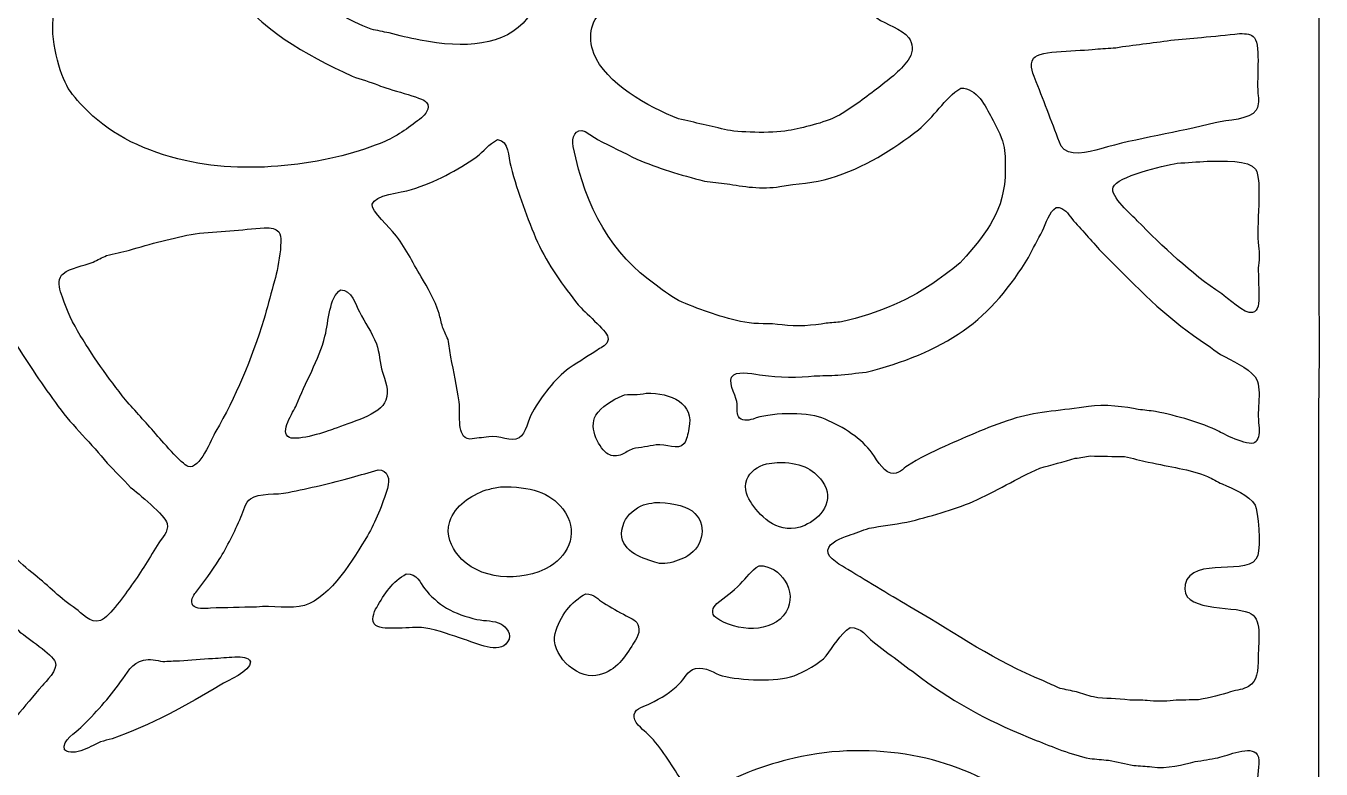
# Model space of a CAD drawing. Header units: centimetres. Extents: x 13.58 to 20.16, y 1.96 to 9.01.
# Drawn here: x 16.86 to 20.16, y 4.652 to 6.547 of the extents above; entities that cross this region are included whole.
import ezdxf

# ---------------------------------------------------------------- set-up
doc = ezdxf.new("R2010")
doc.units = ezdxf.units.CM
doc.header["$MEASUREMENT"] = 0
doc.layers.add('layer 1', color=7, linetype='Continuous')

msp = doc.modelspace()

# ---------------------------------------------------------------- linework, layer by layer
at = {"layer": 'layer 1', "color": 250}
for points, knots in [([(20.09499, 9.00071), (20.11954, 9.00091), (20.14098, 9.00149), (20.15032, 8.98676), (20.15032, 8.98676), (20.15737, 8.97564), (20.15465, 8.95196), (20.15471, 8.93447), (20.15471, 8.93447), (20.15471, 8.8938), (20.15471, 8.85312), (20.15471, 8.81245), (20.15471, 8.81245), (20.155, 8.65442), (20.15529, 8.49634), (20.15558, 8.33831), (20.15558, 8.33831), (20.15529, 8.29967), (20.155, 8.26102), (20.15471, 8.22239), (20.15471, 8.22239), (20.155, 7.52577), (20.15529, 6.82895), (20.15558, 6.13233), (20.15558, 6.13233), (20.15558, 6.03559), (20.15558, 5.93883), (20.15558, 5.84209), (20.15558, 5.84209), (20.15588, 5.80578), (20.15617, 5.76946), (20.15646, 5.73315), (20.15646, 5.73315), (20.15588, 5.67563), (20.15529, 5.61809), (20.15471, 5.56057), (20.15471, 5.56057), (20.155, 4.67804), (20.15529, 3.79524), (20.15558, 2.91271), (20.15558, 2.91271), (20.15558, 2.68583), (20.15558, 2.45888), (20.15558, 2.232), (20.15558, 2.232), (20.15529, 2.16896), (20.155, 2.1059), (20.15471, 2.04287), (20.15471, 2.04287), (20.1513, 2.02044), (20.16038, 1.9897), (20.14944, 1.97488), (20.14944, 1.97488), (20.13669, 1.95762), (20.082, 1.96339), (20.05284, 1.96355), (20.05284, 1.96355), (19.96562, 1.96355), (19.87838, 1.96355), (19.79116, 1.96355), (19.79116, 1.96355), (19.42531, 1.96355), (19.05935, 1.96355), (18.6935, 1.96355), (18.6935, 1.96355), (17.43351, 1.96355), (16.17314, 1.96355), (14.91315, 1.96355), (14.91315, 1.96355), (14.58945, 1.96355), (14.26564, 1.96355), (13.94194, 1.96355), (13.94194, 1.96355), (13.8597, 1.96326), (13.77743, 1.96297), (13.69519, 1.96268), (13.69519, 1.96268), (13.66416, 1.96268), (13.61402, 1.95778), (13.59596, 1.97227), (13.59596, 1.97227), (13.58452, 1.98144), (13.58447, 2.00413), (13.58542, 2.02544), (13.58542, 2.02544), (13.58716, 2.06453), (13.58717, 2.10839), (13.58718, 2.15007), (13.58718, 2.15007), (13.58718, 2.32611), (13.58718, 2.50221), (13.58718, 2.67825), (13.58718, 2.67825), (13.58718, 3.39781), (13.58718, 4.1176), (13.58718, 4.83716), (13.58718, 4.83716), (13.58718, 5.88353), (13.58718, 6.93022), (13.58718, 7.9766), (13.58718, 7.9766), (13.58718, 8.23108), (13.58718, 8.48563), (13.58718, 8.74011), (13.58718, 8.74011), (13.58718, 8.79937), (13.58718, 8.85865), (13.58718, 8.91791), (13.58718, 8.91791), (13.58734, 8.94706), (13.58217, 8.97961), (13.60035, 8.99286), (13.60035, 8.99286), (13.62164, 9.00839), (13.6652, 8.99439), (13.69606, 8.99897), (13.69606, 8.99897), (13.80406, 8.99897), (13.91209, 8.99897), (14.02009, 8.99897), (14.02009, 8.99897), (14.40994, 8.99897), (14.79991, 8.99897), (15.18976, 8.99897), (15.18976, 8.99897), (16.34556, 8.99897), (17.5017, 8.99897), (18.6575, 8.99897), (18.6575, 8.99897), (18.99554, 8.99897), (19.33369, 8.99897), (19.67173, 8.99897), (19.67173, 8.99897), (19.81281, 8.99955), (19.95392, 9.00013), (20.09499, 9.00071)], [0, 0, 0, 0, 0.0285714, 0.0285714, 0.0285714, 0.0285714, 0.0571429, 0.0571429, 0.0571429, 0.0571429, 0.0857143, 0.0857143, 0.0857143, 0.0857143, 0.1142857, 0.1142857, 0.1142857, 0.1142857, 0.1428571, 0.1428571, 0.1428571, 0.1428571, 0.1714286, 0.1714286, 0.1714286, 0.1714286, 0.2, 0.2, 0.2, 0.2, 0.2285714, 0.2285714, 0.2285714, 0.2285714, 0.2571429, 0.2571429, 0.2571429, 0.2571429, 0.2857143, 0.2857143, 0.2857143, 0.2857143, 0.3142857, 0.3142857, 0.3142857, 0.3142857, 0.3428571, 0.3428571, 0.3428571, 0.3428571, 0.3714286, 0.3714286, 0.3714286, 0.3714286, 0.4, 0.4, 0.4, 0.4, 0.4285714, 0.4285714, 0.4285714, 0.4285714, 0.4571429, 0.4571429, 0.4571429, 0.4571429, 0.4857143, 0.4857143, 0.4857143, 0.4857143, 0.5142857, 0.5142857, 0.5142857, 0.5142857, 0.5428571, 0.5428571, 0.5428571, 0.5428571, 0.5714286, 0.5714286, 0.5714286, 0.5714286, 0.6, 0.6, 0.6, 0.6, 0.6285714, 0.6285714, 0.6285714, 0.6285714, 0.6571429, 0.6571429, 0.6571429, 0.6571429, 0.6857143, 0.6857143, 0.6857143, 0.6857143, 0.7142857, 0.7142857, 0.7142857, 0.7142857, 0.7428571, 0.7428571, 0.7428571, 0.7428571, 0.7714286, 0.7714286, 0.7714286, 0.7714286, 0.8, 0.8, 0.8, 0.8, 0.8285714, 0.8285714, 0.8285714, 0.8285714, 0.8571429, 0.8571429, 0.8571429, 0.8571429, 0.8857143, 0.8857143, 0.8857143, 0.8857143, 0.9142857, 0.9142857, 0.9142857, 0.9142857, 0.9428571, 0.9428571, 0.9428571, 0.9428571, 1, 1, 1, 1]), ([(17.57564, 7.04226), (17.53993, 7.02822), (17.50348, 7.03062), (17.48168, 7.00391), (17.48168, 7.00391), (17.46115, 6.97876), (17.43685, 6.93331), (17.45007, 6.88189), (17.45007, 6.88189), (17.45504, 6.86911), (17.46002, 6.85632), (17.465, 6.84354), (17.465, 6.84354), (17.46763, 6.83047), (17.47026, 6.81739), (17.4729, 6.80432), (17.4729, 6.80432), (17.48168, 6.7866), (17.49046, 6.76887), (17.49924, 6.75115), (17.49924, 6.75115), (17.55886, 6.64977), (17.62365, 6.58369), (17.73985, 6.53849), (17.73985, 6.53849), (17.75507, 6.53529), (17.77029, 6.5321), (17.78551, 6.5289), (17.78551, 6.5289), (17.81158, 6.52244), (17.83453, 6.51625), (17.86454, 6.5106), (17.86454, 6.5106), (17.9782, 6.48919), (18.07969, 6.49402), (18.13852, 6.56725), (18.13852, 6.56725), (18.14481, 6.57508), (18.1595, 6.59036), (18.15257, 6.60473), (18.15257, 6.60473), (18.14391, 6.62269), (18.11408, 6.63264), (18.09725, 6.64308), (18.09725, 6.64308), (18.06401, 6.66368), (18.03049, 6.69177), (18.00417, 6.71978), (18.00417, 6.71978), (17.96082, 6.7659), (17.91508, 6.81278), (17.88211, 6.86882), (17.88211, 6.86882), (17.85252, 6.9191), (17.85759, 6.97782), (17.80922, 7.01176), (17.80922, 7.01176), (17.77072, 7.03877), (17.64417, 7.04237), (17.57564, 7.04226)], [0, 0, 0, 0, 0.0625, 0.0625, 0.0625, 0.0625, 0.125, 0.125, 0.125, 0.125, 0.1875, 0.1875, 0.1875, 0.1875, 0.25, 0.25, 0.25, 0.25, 0.3125, 0.3125, 0.3125, 0.3125, 0.375, 0.375, 0.375, 0.375, 0.4375, 0.4375, 0.4375, 0.4375, 0.5, 0.5, 0.5, 0.5, 0.5625, 0.5625, 0.5625, 0.5625, 0.625, 0.625, 0.625, 0.625, 0.6875, 0.6875, 0.6875, 0.6875, 0.75, 0.75, 0.75, 0.75, 0.8125, 0.8125, 0.8125, 0.8125, 0.875, 0.875, 0.875, 0.875, 1, 1, 1, 1]), ([(17.26478, 6.9429), (17.23785, 6.93535), (17.21092, 6.92779), (17.18399, 6.92024), (17.18399, 6.92024), (17.11907, 6.89405), (17.06386, 6.85083), (17.0233, 6.79996), (17.0233, 6.79996), (16.99434, 6.76365), (16.97152, 6.71262), (16.9548, 6.66574), (16.9548, 6.66574), (16.9469, 6.63553), (16.93899, 6.60531), (16.93109, 6.57509), (16.93109, 6.57509), (16.91922, 6.51865), (16.94711, 6.42146), (16.96797, 6.3877), (16.96797, 6.3877), (16.98146, 6.36588), (17.00099, 6.34621), (17.01891, 6.32844), (17.01891, 6.32844), (17.08103, 6.26679), (17.16489, 6.22713), (17.26566, 6.2038), (17.26566, 6.2038), (17.43686, 6.16416), (17.64589, 6.19727), (17.77497, 6.25261), (17.77497, 6.25261), (17.80822, 6.26686), (17.84069, 6.29125), (17.86806, 6.31275), (17.86806, 6.31275), (17.87645, 6.31934), (17.89255, 6.33727), (17.88123, 6.35197), (17.88123, 6.35197), (17.87078, 6.36553), (17.78089, 6.38496), (17.75829, 6.39555), (17.75829, 6.39555), (17.73784, 6.40513), (17.71287, 6.40954), (17.69155, 6.41908), (17.69155, 6.41908), (17.57017, 6.47341), (17.45479, 6.54147), (17.38157, 6.64395), (17.38157, 6.64395), (17.36008, 6.67403), (17.33919, 6.70914), (17.32449, 6.74505), (17.32449, 6.74505), (17.31856, 6.75956), (17.31908, 6.77713), (17.31483, 6.79386), (17.31483, 6.79386), (17.30927, 6.81362), (17.30371, 6.83338), (17.29815, 6.85313), (17.29815, 6.85313), (17.29019, 6.88911), (17.30807, 6.94134), (17.26478, 6.9429)], [0, 0, 0, 0, 0.0555556, 0.0555556, 0.0555556, 0.0555556, 0.1111111, 0.1111111, 0.1111111, 0.1111111, 0.1666667, 0.1666667, 0.1666667, 0.1666667, 0.2222222, 0.2222222, 0.2222222, 0.2222222, 0.2777778, 0.2777778, 0.2777778, 0.2777778, 0.3333333, 0.3333333, 0.3333333, 0.3333333, 0.3888889, 0.3888889, 0.3888889, 0.3888889, 0.4444444, 0.4444444, 0.4444444, 0.4444444, 0.5, 0.5, 0.5, 0.5, 0.5555556, 0.5555556, 0.5555556, 0.5555556, 0.6111111, 0.6111111, 0.6111111, 0.6111111, 0.6666667, 0.6666667, 0.6666667, 0.6666667, 0.7222222, 0.7222222, 0.7222222, 0.7222222, 0.7777778, 0.7777778, 0.7777778, 0.7777778, 0.8333333, 0.8333333, 0.8333333, 0.8333333, 0.8888889, 0.8888889, 0.8888889, 0.8888889, 1, 1, 1, 1]), ([(18.90601, 6.68579), (18.89401, 6.67998), (18.882, 6.67416), (18.87, 6.66835), (18.87, 6.66835), (18.82602, 6.64105), (18.78668, 6.60892), (18.73126, 6.59165), (18.73126, 6.59165), (18.68997, 6.57879), (18.64004, 6.57936), (18.59339, 6.57161), (18.59339, 6.57161), (18.54506, 6.56357), (18.47973, 6.57822), (18.4406, 6.58643), (18.4406, 6.58643), (18.42187, 6.58759), (18.40313, 6.58875), (18.3844, 6.58991), (18.3844, 6.58991), (18.36928, 6.5923), (18.348, 6.59117), (18.3361, 6.58643), (18.3361, 6.58643), (18.30177, 6.57275), (18.29028, 6.5193), (18.30712, 6.47661), (18.30712, 6.47661), (18.33722, 6.40033), (18.44515, 6.34063), (18.52314, 6.31013), (18.52314, 6.31013), (18.5647, 6.30055), (18.60628, 6.29096), (18.64784, 6.28137), (18.64784, 6.28137), (18.68655, 6.27408), (18.77121, 6.27318), (18.81029, 6.28137), (18.81029, 6.28137), (18.84787, 6.28925), (18.9031, 6.30222), (18.93323, 6.31972), (18.93323, 6.31972), (18.96913, 6.34058), (19.00127, 6.36591), (19.03333, 6.39032), (19.03333, 6.39032), (19.0599, 6.41054), (19.09395, 6.43661), (19.11149, 6.46528), (19.11149, 6.46528), (19.12122, 6.48118), (19.12076, 6.50258), (19.10973, 6.5167), (19.10973, 6.5167), (19.09168, 6.53981), (19.05193, 6.54996), (19.02807, 6.56725), (19.02807, 6.56725), (19.00061, 6.58715), (18.9757, 6.61888), (18.95606, 6.64656), (18.95606, 6.64656), (18.94324, 6.66464), (18.93773, 6.68606), (18.90601, 6.68579)], [0, 0, 0, 0, 0.0555556, 0.0555556, 0.0555556, 0.0555556, 0.1111111, 0.1111111, 0.1111111, 0.1111111, 0.1666667, 0.1666667, 0.1666667, 0.1666667, 0.2222222, 0.2222222, 0.2222222, 0.2222222, 0.2777778, 0.2777778, 0.2777778, 0.2777778, 0.3333333, 0.3333333, 0.3333333, 0.3333333, 0.3888889, 0.3888889, 0.3888889, 0.3888889, 0.4444444, 0.4444444, 0.4444444, 0.4444444, 0.5, 0.5, 0.5, 0.5, 0.5555556, 0.5555556, 0.5555556, 0.5555556, 0.6111111, 0.6111111, 0.6111111, 0.6111111, 0.6666667, 0.6666667, 0.6666667, 0.6666667, 0.7222222, 0.7222222, 0.7222222, 0.7222222, 0.7777778, 0.7777778, 0.7777778, 0.7777778, 0.8333333, 0.8333333, 0.8333333, 0.8333333, 0.8888889, 0.8888889, 0.8888889, 0.8888889, 1, 1, 1, 1]), ([(19.95274, 6.52716), (19.92025, 6.52396), (19.88775, 6.52077), (19.85526, 6.51757), (19.85526, 6.51757), (19.82922, 6.51525), (19.80316, 6.51292), (19.77711, 6.5106), (19.77711, 6.5106), (19.72959, 6.50282), (19.68257, 6.49902), (19.63749, 6.49142), (19.63749, 6.49142), (19.61993, 6.49026), (19.60236, 6.4891), (19.5848, 6.48794), (19.5848, 6.48794), (19.54729, 6.48226), (19.44368, 6.48561), (19.42761, 6.4644), (19.42761, 6.4644), (19.41419, 6.44669), (19.42848, 6.42127), (19.43464, 6.40426), (19.43464, 6.40426), (19.45571, 6.34965), (19.47679, 6.29502), (19.49787, 6.24041), (19.49787, 6.24041), (19.51512, 6.21232), (19.56704, 6.22405), (19.59885, 6.23343), (19.59885, 6.23343), (19.69062, 6.26051), (19.79706, 6.27625), (19.89039, 6.29967), (19.89039, 6.29967), (19.92163, 6.30752), (19.97977, 6.30745), (19.99489, 6.33192), (19.99489, 6.33192), (19.99957, 6.33951), (20.00226, 6.35514), (20.00016, 6.36853), (20.00016, 6.36853), (19.99461, 6.40382), (20.00733, 6.49387), (19.9905, 6.5167), (19.9905, 6.5167), (19.98315, 6.52666), (19.97074, 6.52745), (19.95274, 6.52716)], [0, 0, 0, 0, 0.0714286, 0.0714286, 0.0714286, 0.0714286, 0.1428571, 0.1428571, 0.1428571, 0.1428571, 0.2142857, 0.2142857, 0.2142857, 0.2142857, 0.2857143, 0.2857143, 0.2857143, 0.2857143, 0.3571429, 0.3571429, 0.3571429, 0.3571429, 0.4285714, 0.4285714, 0.4285714, 0.4285714, 0.5, 0.5, 0.5, 0.5, 0.5714286, 0.5714286, 0.5714286, 0.5714286, 0.6428571, 0.6428571, 0.6428571, 0.6428571, 0.7142857, 0.7142857, 0.7142857, 0.7142857, 0.7857143, 0.7857143, 0.7857143, 0.7857143, 0.8571429, 0.8571429, 0.8571429, 0.8571429, 1, 1, 1, 1]), ([(19.24233, 6.38858), (19.20092, 6.36259), (19.17333, 6.31264), (19.13432, 6.28224), (19.13432, 6.28224), (19.07008, 6.23219), (18.99658, 6.18527), (18.90952, 6.15848), (18.90952, 6.15848), (18.86951, 6.14617), (18.82444, 6.14517), (18.78131, 6.13756), (18.78131, 6.13756), (18.73688, 6.12972), (18.68454, 6.13751), (18.64696, 6.14453), (18.64696, 6.14453), (18.62764, 6.14686), (18.60832, 6.14918), (18.589, 6.15151), (18.589, 6.15151), (18.52767, 6.1669), (18.46981, 6.18435), (18.41689, 6.20729), (18.41689, 6.20729), (18.38352, 6.22385), (18.35015, 6.24041), (18.31678, 6.25697), (18.31678, 6.25697), (18.30624, 6.26394), (18.2957, 6.27091), (18.28517, 6.27788), (18.28517, 6.27788), (18.26003, 6.28782), (18.24963, 6.2628), (18.25443, 6.23954), (18.25443, 6.23954), (18.28725, 6.0807), (18.35244, 5.96514), (18.46606, 5.88567), (18.46606, 5.88567), (18.48676, 5.8712), (18.50744, 5.85345), (18.53192, 5.84297), (18.53192, 5.84297), (18.58111, 5.8219), (18.63559, 5.80295), (18.69174, 5.79154), (18.69174, 5.79154), (18.72257, 5.78528), (18.75362, 5.79004), (18.78746, 5.78457), (18.78746, 5.78457), (18.8225, 5.77891), (18.86761, 5.78355), (18.89898, 5.78893), (18.89898, 5.78893), (18.91215, 5.79009), (18.92533, 5.79125), (18.9385, 5.79241), (18.9385, 5.79241), (19.03282, 5.81441), (19.11693, 5.8498), (19.1835, 5.89962), (19.1835, 5.89962), (19.20807, 5.91801), (19.23722, 5.93613), (19.25638, 5.95976), (19.25638, 5.95976), (19.3051, 6.01984), (19.35559, 6.07234), (19.35561, 6.18114), (19.35561, 6.18114), (19.35561, 6.20395), (19.35594, 6.22529), (19.35122, 6.24389), (19.35122, 6.24389), (19.34451, 6.27031), (19.33186, 6.29155), (19.32048, 6.31362), (19.32048, 6.31362), (19.30649, 6.34078), (19.28279, 6.389), (19.24233, 6.38858)], [0, 0, 0, 0, 0.0454545, 0.0454545, 0.0454545, 0.0454545, 0.0909091, 0.0909091, 0.0909091, 0.0909091, 0.1363636, 0.1363636, 0.1363636, 0.1363636, 0.1818182, 0.1818182, 0.1818182, 0.1818182, 0.2272727, 0.2272727, 0.2272727, 0.2272727, 0.2727273, 0.2727273, 0.2727273, 0.2727273, 0.3181818, 0.3181818, 0.3181818, 0.3181818, 0.3636364, 0.3636364, 0.3636364, 0.3636364, 0.4090909, 0.4090909, 0.4090909, 0.4090909, 0.4545455, 0.4545455, 0.4545455, 0.4545455, 0.5, 0.5, 0.5, 0.5, 0.5454545, 0.5454545, 0.5454545, 0.5454545, 0.5909091, 0.5909091, 0.5909091, 0.5909091, 0.6363636, 0.6363636, 0.6363636, 0.6363636, 0.6818182, 0.6818182, 0.6818182, 0.6818182, 0.7272727, 0.7272727, 0.7272727, 0.7272727, 0.7727273, 0.7727273, 0.7727273, 0.7727273, 0.8181818, 0.8181818, 0.8181818, 0.8181818, 0.8636364, 0.8636364, 0.8636364, 0.8636364, 0.9090909, 0.9090909, 0.9090909, 0.9090909, 1, 1, 1, 1]), ([(18.06212, 6.25697), (18.03903, 6.24582), (18.02753, 6.22652), (18.00768, 6.21252), (18.00768, 6.21252), (17.96049, 6.17924), (17.90309, 6.14865), (17.84259, 6.12972), (17.84259, 6.12972), (17.81632, 6.1215), (17.7482, 6.11668), (17.74248, 6.09224), (17.74248, 6.09224), (17.73883, 6.07658), (17.79016, 6.02895), (17.79956, 6.01728), (17.79956, 6.01728), (17.82666, 5.98368), (17.84409, 5.94632), (17.86718, 5.90746), (17.86718, 5.90746), (17.88412, 5.87896), (17.9019, 5.84902), (17.91284, 5.8142), (17.91284, 5.8142), (17.91577, 5.80258), (17.9187, 5.79096), (17.92162, 5.77934), (17.92162, 5.77934), (17.92631, 5.76888), (17.93099, 5.75842), (17.93567, 5.74796), (17.93567, 5.74796), (17.93801, 5.73286), (17.94036, 5.71775), (17.9427, 5.70264), (17.9427, 5.70264), (17.95088, 5.66517), (17.95728, 5.63025), (17.96377, 5.58846), (17.96377, 5.58846), (17.96954, 5.55135), (17.95461, 5.50018), (17.99099, 5.49346), (17.99099, 5.49346), (18.00709, 5.49549), (18.02319, 5.49753), (18.03929, 5.49956), (18.03929, 5.49956), (18.06691, 5.50389), (18.09614, 5.48476), (18.11657, 5.49695), (18.11657, 5.49695), (18.13489, 5.50788), (18.13989, 5.54399), (18.15081, 5.56232), (18.15081, 5.56232), (18.17592, 5.60443), (18.20624, 5.6458), (18.24477, 5.67475), (18.24477, 5.67475), (18.27053, 5.69131), (18.29629, 5.70787), (18.32205, 5.72443), (18.32205, 5.72443), (18.33045, 5.73), (18.34658, 5.73667), (18.34312, 5.75319), (18.34312, 5.75319), (18.33948, 5.77063), (18.28154, 5.8187), (18.26761, 5.83599), (18.26761, 5.83599), (18.2309, 5.88154), (18.18858, 5.94002), (18.16399, 5.99549), (18.16399, 5.99549), (18.13709, 6.05615), (18.11477, 6.11935), (18.09549, 6.18898), (18.09549, 6.18898), (18.08867, 6.21361), (18.09121, 6.25408), (18.06212, 6.25697)], [0, 0, 0, 0, 0.0454545, 0.0454545, 0.0454545, 0.0454545, 0.0909091, 0.0909091, 0.0909091, 0.0909091, 0.1363636, 0.1363636, 0.1363636, 0.1363636, 0.1818182, 0.1818182, 0.1818182, 0.1818182, 0.2272727, 0.2272727, 0.2272727, 0.2272727, 0.2727273, 0.2727273, 0.2727273, 0.2727273, 0.3181818, 0.3181818, 0.3181818, 0.3181818, 0.3636364, 0.3636364, 0.3636364, 0.3636364, 0.4090909, 0.4090909, 0.4090909, 0.4090909, 0.4545455, 0.4545455, 0.4545455, 0.4545455, 0.5, 0.5, 0.5, 0.5, 0.5454545, 0.5454545, 0.5454545, 0.5454545, 0.5909091, 0.5909091, 0.5909091, 0.5909091, 0.6363636, 0.6363636, 0.6363636, 0.6363636, 0.6818182, 0.6818182, 0.6818182, 0.6818182, 0.7272727, 0.7272727, 0.7272727, 0.7272727, 0.7727273, 0.7727273, 0.7727273, 0.7727273, 0.8181818, 0.8181818, 0.8181818, 0.8181818, 0.8636364, 0.8636364, 0.8636364, 0.8636364, 0.9090909, 0.9090909, 0.9090909, 0.9090909, 1, 1, 1, 1]), ([(19.87019, 6.20206), (19.84473, 6.20031), (19.81926, 6.19857), (19.7938, 6.19683), (19.7938, 6.19683), (19.75606, 6.1904), (19.64097, 6.16306), (19.63046, 6.13582), (19.63046, 6.13582), (19.62153, 6.11265), (19.67956, 6.06304), (19.69193, 6.0504), (19.69193, 6.0504), (19.7574, 5.98355), (19.82784, 5.91665), (19.90707, 5.86388), (19.90707, 5.86388), (19.92041, 5.855), (19.9664, 5.81111), (19.98523, 5.81595), (19.98523, 5.81595), (20.00111, 5.82003), (20.00258, 5.84134), (20.00191, 5.86214), (20.00191, 5.86214), (20.00133, 5.8848), (20.00074, 5.90746), (20.00016, 5.93012), (20.00016, 5.93012), (20.0027, 5.94655), (20.00389, 5.96781), (20.00103, 5.98591), (20.00103, 5.98591), (19.99391, 6.03104), (20.01223, 6.15498), (19.99313, 6.18201), (19.99313, 6.18201), (19.97623, 6.20593), (19.91034, 6.20237), (19.87019, 6.20206)], [0, 0, 0, 0, 0.0909091, 0.0909091, 0.0909091, 0.0909091, 0.1818182, 0.1818182, 0.1818182, 0.1818182, 0.2727273, 0.2727273, 0.2727273, 0.2727273, 0.3636364, 0.3636364, 0.3636364, 0.3636364, 0.4545455, 0.4545455, 0.4545455, 0.4545455, 0.5454545, 0.5454545, 0.5454545, 0.5454545, 0.6363636, 0.6363636, 0.6363636, 0.6363636, 0.7272727, 0.7272727, 0.7272727, 0.7272727, 0.8181818, 0.8181818, 0.8181818, 0.8181818, 1, 1, 1, 1]), ([(19.48557, 6.08439), (19.46701, 6.07178), (19.45992, 6.0456), (19.45045, 6.02425), (19.45045, 6.02425), (19.43845, 6.0016), (19.42644, 5.97893), (19.41444, 5.95627), (19.41444, 5.95627), (19.37097, 5.88424), (19.31668, 5.81753), (19.24848, 5.76975), (19.24848, 5.76975), (19.17919, 5.72122), (19.09557, 5.68779), (19.00084, 5.66429), (19.00084, 5.66429), (18.97684, 5.66168), (18.95284, 5.65906), (18.92884, 5.65645), (18.92884, 5.65645), (18.90864, 5.65587), (18.88844, 5.65528), (18.86825, 5.6547), (18.86825, 5.6547), (18.83361, 5.64912), (18.77361, 5.65218), (18.73741, 5.65645), (18.73741, 5.65645), (18.71751, 5.65879), (18.67924, 5.66809), (18.66364, 5.65732), (18.66364, 5.65732), (18.64446, 5.64407), (18.66824, 5.60788), (18.67155, 5.58934), (18.67155, 5.58934), (18.67411, 5.57494), (18.66996, 5.56115), (18.67594, 5.55099), (18.67594, 5.55099), (18.6824, 5.54), (18.69948, 5.53976), (18.71282, 5.54488), (18.71282, 5.54488), (18.75266, 5.56019), (18.8452, 5.56428), (18.88844, 5.5475), (18.88844, 5.5475), (18.93388, 5.52987), (18.98282, 5.49997), (19.01138, 5.4647), (19.01138, 5.4647), (19.02504, 5.44784), (19.04064, 5.41295), (19.06407, 5.40717), (19.06407, 5.40717), (19.08339, 5.40241), (19.0963, 5.41906), (19.10622, 5.42548), (19.10622, 5.42548), (19.13487, 5.44401), (19.16901, 5.46112), (19.20106, 5.47516), (19.20106, 5.47516), (19.25824, 5.5002), (19.32058, 5.52867), (19.38371, 5.5475), (19.38371, 5.5475), (19.44149, 5.56474), (19.50206, 5.56621), (19.56812, 5.57713), (19.56812, 5.57713), (19.60504, 5.58324), (19.66574, 5.57531), (19.69457, 5.56929), (19.69457, 5.56929), (19.7092, 5.56755), (19.72384, 5.5658), (19.73847, 5.56406), (19.73847, 5.56406), (19.79481, 5.55229), (19.85428, 5.53625), (19.90093, 5.51264), (19.90093, 5.51264), (19.91669, 5.50466), (19.98184, 5.47049), (19.99489, 5.48736), (19.99489, 5.48736), (20.00098, 5.49524), (20.00452, 5.51262), (20.00191, 5.52832), (20.00191, 5.52832), (19.99553, 5.56667), (20.01173, 5.62593), (19.99225, 5.65209), (19.99225, 5.65209), (19.97301, 5.67793), (19.93275, 5.69279), (19.90444, 5.70961), (19.90444, 5.70961), (19.88132, 5.72559), (19.85819, 5.74157), (19.83507, 5.75755), (19.83507, 5.75755), (19.74807, 5.81916), (19.67443, 5.8978), (19.59973, 5.97196), (19.59973, 5.97196), (19.57485, 5.99985), (19.54997, 6.02774), (19.52509, 6.05563), (19.52509, 6.05563), (19.51531, 6.06776), (19.50739, 6.08432), (19.48557, 6.08439)], [0, 0, 0, 0, 0.0333333, 0.0333333, 0.0333333, 0.0333333, 0.0666667, 0.0666667, 0.0666667, 0.0666667, 0.1, 0.1, 0.1, 0.1, 0.1333333, 0.1333333, 0.1333333, 0.1333333, 0.1666667, 0.1666667, 0.1666667, 0.1666667, 0.2, 0.2, 0.2, 0.2, 0.2333333, 0.2333333, 0.2333333, 0.2333333, 0.2666667, 0.2666667, 0.2666667, 0.2666667, 0.3, 0.3, 0.3, 0.3, 0.3333333, 0.3333333, 0.3333333, 0.3333333, 0.3666667, 0.3666667, 0.3666667, 0.3666667, 0.4, 0.4, 0.4, 0.4, 0.4333333, 0.4333333, 0.4333333, 0.4333333, 0.4666667, 0.4666667, 0.4666667, 0.4666667, 0.5, 0.5, 0.5, 0.5, 0.5333333, 0.5333333, 0.5333333, 0.5333333, 0.5666667, 0.5666667, 0.5666667, 0.5666667, 0.6, 0.6, 0.6, 0.6, 0.6333333, 0.6333333, 0.6333333, 0.6333333, 0.6666667, 0.6666667, 0.6666667, 0.6666667, 0.7, 0.7, 0.7, 0.7, 0.7333333, 0.7333333, 0.7333333, 0.7333333, 0.7666667, 0.7666667, 0.7666667, 0.7666667, 0.8, 0.8, 0.8, 0.8, 0.8333333, 0.8333333, 0.8333333, 0.8333333, 0.8666667, 0.8666667, 0.8666667, 0.8666667, 0.9, 0.9, 0.9, 0.9, 0.9333333, 0.9333333, 0.9333333, 0.9333333, 1, 1, 1, 1]), ([(17.46763, 6.0321), (17.4088, 6.02716), (17.34995, 6.02222), (17.29113, 6.01728), (17.29113, 6.01728), (17.23632, 6.00696), (17.17489, 5.99093), (17.12428, 5.97545), (17.12428, 5.97545), (17.10467, 5.9708), (17.08506, 5.96615), (17.06545, 5.9615), (17.06545, 5.9615), (17.05403, 5.95598), (17.04261, 5.95046), (17.0312, 5.94494), (17.0312, 5.94494), (17.00583, 5.93469), (16.97477, 5.93109), (16.9548, 5.91531), (16.9548, 5.91531), (16.94257, 5.90564), (16.94345, 5.88557), (16.94865, 5.86911), (16.94865, 5.86911), (16.96003, 5.83312), (16.9739, 5.79985), (16.99168, 5.76975), (16.99168, 5.76975), (17.02881, 5.70694), (17.06994, 5.6495), (17.11374, 5.59369), (17.11374, 5.59369), (17.13921, 5.56522), (17.16468, 5.53675), (17.19014, 5.50828), (17.19014, 5.50828), (17.20208, 5.49354), (17.25899, 5.42822), (17.27356, 5.42373), (17.27356, 5.42373), (17.30329, 5.41459), (17.33244, 5.49419), (17.34381, 5.51351), (17.34381, 5.51351), (17.39377, 5.59839), (17.43465, 5.69758), (17.46675, 5.79851), (17.46675, 5.79851), (17.47465, 5.82756), (17.48256, 5.85662), (17.49046, 5.88567), (17.49046, 5.88567), (17.49778, 5.90897), (17.51913, 6.00227), (17.50451, 6.02164), (17.50451, 6.02164), (17.49734, 6.03114), (17.48494, 6.03234), (17.46763, 6.0321)], [0, 0, 0, 0, 0.0625, 0.0625, 0.0625, 0.0625, 0.125, 0.125, 0.125, 0.125, 0.1875, 0.1875, 0.1875, 0.1875, 0.25, 0.25, 0.25, 0.25, 0.3125, 0.3125, 0.3125, 0.3125, 0.375, 0.375, 0.375, 0.375, 0.4375, 0.4375, 0.4375, 0.4375, 0.5, 0.5, 0.5, 0.5, 0.5625, 0.5625, 0.5625, 0.5625, 0.625, 0.625, 0.625, 0.625, 0.6875, 0.6875, 0.6875, 0.6875, 0.75, 0.75, 0.75, 0.75, 0.8125, 0.8125, 0.8125, 0.8125, 0.875, 0.875, 0.875, 0.875, 1, 1, 1, 1]), ([(17.6617, 5.87434), (17.63252, 5.85448), (17.63204, 5.79443), (17.62218, 5.75581), (17.62218, 5.75581), (17.60689, 5.69594), (17.57138, 5.63593), (17.5493, 5.58062), (17.5493, 5.58062), (17.54221, 5.56288), (17.50414, 5.50996), (17.53173, 5.49782), (17.53173, 5.49782), (17.5535, 5.48824), (17.62933, 5.51316), (17.64501, 5.51961), (17.64501, 5.51961), (17.68503, 5.53607), (17.76316, 5.55419), (17.77761, 5.59282), (17.77761, 5.59282), (17.78658, 5.61681), (17.77451, 5.64562), (17.76883, 5.66429), (17.76883, 5.66429), (17.76181, 5.68735), (17.76154, 5.71518), (17.75302, 5.73663), (17.75302, 5.73663), (17.74118, 5.76646), (17.72379, 5.7911), (17.70999, 5.81769), (17.70999, 5.81769), (17.70017, 5.83662), (17.68999, 5.87449), (17.6617, 5.87434)], [0, 0, 0, 0, 0.1, 0.1, 0.1, 0.1, 0.2, 0.2, 0.2, 0.2, 0.3, 0.3, 0.3, 0.3, 0.4, 0.4, 0.4, 0.4, 0.5, 0.5, 0.5, 0.5, 0.6, 0.6, 0.6, 0.6, 0.7, 0.7, 0.7, 0.7, 0.8, 0.8, 0.8, 0.8, 1, 1, 1, 1]), ([(16.77479, 5.7959), (16.72435, 5.76613), (16.67477, 5.72274), (16.63868, 5.67824), (16.63868, 5.67824), (16.62178, 5.6574), (16.5993, 5.64398), (16.59038, 5.61461), (16.59038, 5.61461), (16.57804, 5.574), (16.61507, 5.51668), (16.62814, 5.48736), (16.62814, 5.48736), (16.66655, 5.40115), (16.71489, 5.32859), (16.76952, 5.25901), (16.76952, 5.25901), (16.78825, 5.23954), (16.80699, 5.22007), (16.82572, 5.20061), (16.82572, 5.20061), (16.84203, 5.18051), (16.86253, 5.16362), (16.8828, 5.14744), (16.8828, 5.14744), (16.91815, 5.11921), (16.94853, 5.08679), (16.98729, 5.06116), (16.98729, 5.06116), (17.00181, 5.05155), (17.02415, 5.02105), (17.05052, 5.03152), (17.05052, 5.03152), (17.07426, 5.04095), (17.11347, 5.09937), (17.12955, 5.1213), (17.12955, 5.1213), (17.1548, 5.15573), (17.17513, 5.19228), (17.19892, 5.22937), (17.19892, 5.22937), (17.20635, 5.24095), (17.22419, 5.25678), (17.22, 5.27818), (17.22, 5.27818), (17.21599, 5.29863), (17.14505, 5.35608), (17.12692, 5.37057), (17.12692, 5.37057), (17.10701, 5.39119), (17.0871, 5.41183), (17.0672, 5.43245), (17.0672, 5.43245), (17.02727, 5.48169), (16.98056, 5.52555), (16.94251, 5.57713), (16.94251, 5.57713), (16.90378, 5.62963), (16.86623, 5.68517), (16.83099, 5.74099), (16.83099, 5.74099), (16.8171, 5.76298), (16.81109, 5.79618), (16.77479, 5.7959)], [0, 0, 0, 0, 0.0588235, 0.0588235, 0.0588235, 0.0588235, 0.1176471, 0.1176471, 0.1176471, 0.1176471, 0.1764706, 0.1764706, 0.1764706, 0.1764706, 0.2352941, 0.2352941, 0.2352941, 0.2352941, 0.2941176, 0.2941176, 0.2941176, 0.2941176, 0.3529412, 0.3529412, 0.3529412, 0.3529412, 0.4117647, 0.4117647, 0.4117647, 0.4117647, 0.4705882, 0.4705882, 0.4705882, 0.4705882, 0.5294118, 0.5294118, 0.5294118, 0.5294118, 0.5882353, 0.5882353, 0.5882353, 0.5882353, 0.6470588, 0.6470588, 0.6470588, 0.6470588, 0.7058824, 0.7058824, 0.7058824, 0.7058824, 0.7647059, 0.7647059, 0.7647059, 0.7647059, 0.8235294, 0.8235294, 0.8235294, 0.8235294, 0.8823529, 0.8823529, 0.8823529, 0.8823529, 1, 1, 1, 1]), ([(18.4406, 5.61112), (18.42174, 5.60434), (18.39569, 5.61093), (18.37913, 5.60415), (18.37913, 5.60415), (18.35557, 5.59451), (18.32501, 5.5755), (18.31239, 5.55447), (18.31239, 5.55447), (18.29249, 5.52132), (18.32225, 5.46829), (18.344, 5.45511), (18.344, 5.45511), (18.35298, 5.44967), (18.36804, 5.45007), (18.37825, 5.45424), (18.37825, 5.45424), (18.38762, 5.45918), (18.39698, 5.46412), (18.40635, 5.46906), (18.40635, 5.46906), (18.42625, 5.47225), (18.44616, 5.47545), (18.46606, 5.47864), (18.46606, 5.47864), (18.4912, 5.48247), (18.52214, 5.46301), (18.53719, 5.48213), (18.53719, 5.48213), (18.54488, 5.4919), (18.54621, 5.50625), (18.54949, 5.52048), (18.54949, 5.52048), (18.56435, 5.58505), (18.50412, 5.61193), (18.4406, 5.61112)], [0, 0, 0, 0, 0.1, 0.1, 0.1, 0.1, 0.2, 0.2, 0.2, 0.2, 0.3, 0.3, 0.3, 0.3, 0.4, 0.4, 0.4, 0.4, 0.5, 0.5, 0.5, 0.5, 0.6, 0.6, 0.6, 0.6, 0.7, 0.7, 0.7, 0.7, 0.8, 0.8, 0.8, 0.8, 1, 1, 1, 1]), ([(19.57251, 5.45075), (19.55963, 5.44872), (19.54675, 5.44669), (19.53387, 5.44465), (19.53387, 5.44465), (19.50372, 5.43623), (19.47357, 5.4278), (19.44342, 5.41938), (19.44342, 5.41938), (19.38473, 5.39424), (19.3311, 5.35971), (19.27394, 5.33483), (19.27394, 5.33483), (19.22318, 5.31274), (19.16298, 5.29616), (19.10446, 5.28167), (19.10446, 5.28167), (19.07256, 5.27673), (19.04065, 5.27179), (19.00875, 5.26685), (19.00875, 5.26685), (18.99119, 5.26046), (18.97362, 5.25407), (18.95606, 5.24768), (18.95606, 5.24768), (18.9372, 5.24105), (18.9071, 5.231), (18.90337, 5.2102), (18.90337, 5.2102), (18.89983, 5.19045), (18.94175, 5.169), (18.9543, 5.16139), (18.9543, 5.16139), (19.00953, 5.12789), (19.06644, 5.09323), (19.1229, 5.06028), (19.1229, 5.06028), (19.23195, 4.99666), (19.32959, 4.92706), (19.45308, 4.87725), (19.45308, 4.87725), (19.46713, 4.87086), (19.48118, 4.86447), (19.49523, 4.85808), (19.49523, 4.85808), (19.50928, 4.85517), (19.52333, 4.85227), (19.53738, 4.84936), (19.53738, 4.84936), (19.55117, 4.8452), (19.56473, 4.83926), (19.58041, 4.83629), (19.58041, 4.83629), (19.61112, 4.83046), (19.63923, 4.83346), (19.67261, 4.82844), (19.67261, 4.82844), (19.68754, 4.82815), (19.70247, 4.82786), (19.7174, 4.82757), (19.7174, 4.82757), (19.73729, 4.82459), (19.76359, 4.82454), (19.78326, 4.82757), (19.78326, 4.82757), (19.80492, 4.82815), (19.82658, 4.82873), (19.84824, 4.82932), (19.84824, 4.82932), (19.8789, 4.8344), (19.9043, 4.84144), (19.9299, 4.84936), (19.9299, 4.84936), (19.94549, 4.85418), (19.9631, 4.85529), (19.97557, 4.86331), (19.97557, 4.86331), (19.99758, 4.87746), (20.00016, 4.90154), (20.00016, 4.93826), (20.00016, 4.93826), (20.00015, 4.98411), (20.01133, 5.03726), (19.97645, 5.05157), (19.97645, 5.05157), (19.93223, 5.0697), (19.79866, 5.05271), (19.81399, 5.12304), (19.81399, 5.12304), (19.8305, 5.19873), (19.98147, 5.13814), (19.99928, 5.19712), (19.99928, 5.19712), (20.00601, 5.21944), (20.0007, 5.31143), (19.99225, 5.32525), (19.99225, 5.32525), (19.97596, 5.35189), (19.93787, 5.36618), (19.90795, 5.37928), (19.90795, 5.37928), (19.89566, 5.38567), (19.88336, 5.39207), (19.87107, 5.39846), (19.87107, 5.39846), (19.82364, 5.41696), (19.77644, 5.42282), (19.72003, 5.43506), (19.72003, 5.43506), (19.69984, 5.43971), (19.67964, 5.44436), (19.65944, 5.44901), (19.65944, 5.44901), (19.63047, 5.44959), (19.60148, 5.45017), (19.57251, 5.45075)], [0, 0, 0, 0, 0.0333333, 0.0333333, 0.0333333, 0.0333333, 0.0666667, 0.0666667, 0.0666667, 0.0666667, 0.1, 0.1, 0.1, 0.1, 0.1333333, 0.1333333, 0.1333333, 0.1333333, 0.1666667, 0.1666667, 0.1666667, 0.1666667, 0.2, 0.2, 0.2, 0.2, 0.2333333, 0.2333333, 0.2333333, 0.2333333, 0.2666667, 0.2666667, 0.2666667, 0.2666667, 0.3, 0.3, 0.3, 0.3, 0.3333333, 0.3333333, 0.3333333, 0.3333333, 0.3666667, 0.3666667, 0.3666667, 0.3666667, 0.4, 0.4, 0.4, 0.4, 0.4333333, 0.4333333, 0.4333333, 0.4333333, 0.4666667, 0.4666667, 0.4666667, 0.4666667, 0.5, 0.5, 0.5, 0.5, 0.5333333, 0.5333333, 0.5333333, 0.5333333, 0.5666667, 0.5666667, 0.5666667, 0.5666667, 0.6, 0.6, 0.6, 0.6, 0.6333333, 0.6333333, 0.6333333, 0.6333333, 0.6666667, 0.6666667, 0.6666667, 0.6666667, 0.7, 0.7, 0.7, 0.7, 0.7333333, 0.7333333, 0.7333333, 0.7333333, 0.7666667, 0.7666667, 0.7666667, 0.7666667, 0.8, 0.8, 0.8, 0.8, 0.8333333, 0.8333333, 0.8333333, 0.8333333, 0.8666667, 0.8666667, 0.8666667, 0.8666667, 0.9, 0.9, 0.9, 0.9, 0.9333333, 0.9333333, 0.9333333, 0.9333333, 1, 1, 1, 1]), ([(17.75741, 5.41502), (17.73488, 5.40863), (17.71233, 5.40224), (17.6898, 5.39584), (17.6898, 5.39584), (17.63989, 5.38091), (17.58172, 5.3694), (17.52822, 5.35749), (17.52822, 5.35749), (17.49967, 5.35114), (17.45312, 5.35696), (17.4325, 5.34181), (17.4325, 5.34181), (17.41909, 5.33194), (17.41502, 5.31089), (17.40792, 5.29474), (17.40792, 5.29474), (17.39143, 5.25725), (17.37374, 5.22006), (17.35259, 5.18666), (17.35259, 5.18666), (17.33401, 5.15731), (17.31345, 5.12968), (17.29288, 5.10299), (17.29288, 5.10299), (17.28714, 5.09554), (17.2775, 5.08071), (17.28586, 5.06987), (17.28586, 5.06987), (17.293, 5.0606), (17.31472, 5.06094), (17.33064, 5.0629), (17.33064, 5.0629), (17.36957, 5.06377), (17.40851, 5.06464), (17.44743, 5.06551), (17.44743, 5.06551), (17.48724, 5.07033), (17.53564, 5.05933), (17.57037, 5.06987), (17.57037, 5.06987), (17.63665, 5.09), (17.69644, 5.19033), (17.73019, 5.2468), (17.73019, 5.2468), (17.7512, 5.28196), (17.76834, 5.32663), (17.78112, 5.36795), (17.78112, 5.36795), (17.78839, 5.39143), (17.7836, 5.4154), (17.75741, 5.41502)], [0, 0, 0, 0, 0.0714286, 0.0714286, 0.0714286, 0.0714286, 0.1428571, 0.1428571, 0.1428571, 0.1428571, 0.2142857, 0.2142857, 0.2142857, 0.2142857, 0.2857143, 0.2857143, 0.2857143, 0.2857143, 0.3571429, 0.3571429, 0.3571429, 0.3571429, 0.4285714, 0.4285714, 0.4285714, 0.4285714, 0.5, 0.5, 0.5, 0.5, 0.5714286, 0.5714286, 0.5714286, 0.5714286, 0.6428571, 0.6428571, 0.6428571, 0.6428571, 0.7142857, 0.7142857, 0.7142857, 0.7142857, 0.7857143, 0.7857143, 0.7857143, 0.7857143, 0.8571429, 0.8571429, 0.8571429, 0.8571429, 1, 1, 1, 1]), ([(18.77429, 5.43419), (18.76521, 5.43303), (18.75614, 5.43187), (18.74706, 5.43071), (18.74706, 5.43071), (18.72524, 5.42477), (18.70505, 5.41017), (18.69701, 5.39061), (18.69701, 5.39061), (18.68721, 5.36676), (18.70034, 5.3434), (18.71018, 5.32873), (18.71018, 5.32873), (18.73349, 5.29402), (18.7805, 5.24656), (18.84454, 5.27382), (18.84454, 5.27382), (18.88387, 5.29057), (18.92525, 5.33725), (18.88932, 5.38626), (18.88932, 5.38626), (18.86566, 5.41853), (18.83183, 5.43481), (18.77429, 5.43419)], [0, 0, 0, 0, 0.1428571, 0.1428571, 0.1428571, 0.1428571, 0.2857143, 0.2857143, 0.2857143, 0.2857143, 0.4285714, 0.4285714, 0.4285714, 0.4285714, 0.5714286, 0.5714286, 0.5714286, 0.5714286, 0.7142857, 0.7142857, 0.7142857, 0.7142857, 1, 1, 1, 1]), ([(16.50081, 5.3758), (16.48292, 5.36393), (16.49075, 5.35019), (16.48676, 5.3235), (16.48676, 5.3235), (16.47966, 5.276), (16.48403, 5.20642), (16.49291, 5.164), (16.49291, 5.164), (16.50022, 5.12885), (16.50754, 5.09369), (16.51486, 5.05854), (16.51486, 5.05854), (16.54934, 4.95289), (16.59982, 4.86116), (16.66239, 4.78312), (16.66239, 4.78312), (16.67562, 4.76661), (16.7275, 4.69299), (16.75634, 4.70555), (16.75634, 4.70555), (16.77348, 4.71302), (16.7897, 4.73767), (16.80113, 4.75174), (16.80113, 4.75174), (16.81254, 4.76336), (16.82396, 4.77499), (16.83538, 4.78661), (16.83538, 4.78661), (16.85733, 4.81275), (16.87929, 4.83891), (16.90124, 4.86505), (16.90124, 4.86505), (16.91032, 4.87591), (16.94301, 4.90426), (16.9346, 4.92606), (16.9346, 4.92606), (16.92767, 4.94404), (16.86314, 4.98747), (16.84504, 5.00189), (16.84504, 5.00189), (16.83157, 5.01525), (16.81811, 5.02862), (16.80464, 5.04198), (16.80464, 5.04198), (16.75709, 5.08002), (16.70776, 5.13068), (16.66941, 5.17795), (16.66941, 5.17795), (16.63052, 5.22588), (16.58702, 5.27156), (16.55262, 5.3235), (16.55262, 5.3235), (16.54022, 5.34222), (16.53118, 5.37556), (16.50081, 5.3758)], [0, 0, 0, 0, 0.0666667, 0.0666667, 0.0666667, 0.0666667, 0.1333333, 0.1333333, 0.1333333, 0.1333333, 0.2, 0.2, 0.2, 0.2, 0.2666667, 0.2666667, 0.2666667, 0.2666667, 0.3333333, 0.3333333, 0.3333333, 0.3333333, 0.4, 0.4, 0.4, 0.4, 0.4666667, 0.4666667, 0.4666667, 0.4666667, 0.5333333, 0.5333333, 0.5333333, 0.5333333, 0.6, 0.6, 0.6, 0.6, 0.6666667, 0.6666667, 0.6666667, 0.6666667, 0.7333333, 0.7333333, 0.7333333, 0.7333333, 0.8, 0.8, 0.8, 0.8, 0.8666667, 0.8666667, 0.8666667, 0.8666667, 1, 1, 1, 1]), ([(18.06915, 5.37231), (18.05715, 5.3697), (18.04514, 5.36708), (18.03315, 5.36447), (18.03315, 5.36447), (17.99299, 5.34904), (17.95353, 5.32513), (17.94006, 5.28341), (17.94006, 5.28341), (17.92857, 5.24781), (17.94503, 5.21858), (17.96114, 5.19799), (17.96114, 5.19799), (18.00977, 5.13585), (18.12179, 5.12462), (18.19648, 5.1701), (18.19648, 5.1701), (18.24585, 5.20017), (18.27066, 5.26123), (18.22809, 5.31566), (18.22809, 5.31566), (18.19483, 5.35818), (18.14706, 5.37281), (18.06915, 5.37231)], [0, 0, 0, 0, 0.1428571, 0.1428571, 0.1428571, 0.1428571, 0.2857143, 0.2857143, 0.2857143, 0.2857143, 0.4285714, 0.4285714, 0.4285714, 0.4285714, 0.5714286, 0.5714286, 0.5714286, 0.5714286, 0.7142857, 0.7142857, 0.7142857, 0.7142857, 1, 1, 1, 1]), ([(18.46167, 5.33222), (18.45231, 5.33019), (18.44294, 5.32815), (18.43357, 5.32612), (18.43357, 5.32612), (18.41411, 5.31847), (18.39226, 5.3008), (18.3844, 5.28167), (18.3844, 5.28167), (18.36027, 5.22297), (18.40928, 5.19813), (18.44762, 5.18492), (18.44762, 5.18492), (18.45973, 5.18075), (18.47619, 5.17357), (18.49504, 5.17708), (18.49504, 5.17708), (18.51308, 5.18044), (18.53291, 5.18762), (18.54685, 5.19625), (18.54685, 5.19625), (18.58646, 5.22077), (18.59892, 5.27839), (18.55739, 5.31043), (18.55739, 5.31043), (18.53688, 5.32625), (18.49718, 5.33235), (18.46167, 5.33222)], [0, 0, 0, 0, 0.125, 0.125, 0.125, 0.125, 0.25, 0.25, 0.25, 0.25, 0.375, 0.375, 0.375, 0.375, 0.5, 0.5, 0.5, 0.5, 0.625, 0.625, 0.625, 0.625, 0.75, 0.75, 0.75, 0.75, 1, 1, 1, 1]), ([(17.82942, 5.15006), (17.79404, 5.13128), (17.7738, 5.09848), (17.7539, 5.06464), (17.7539, 5.06464), (17.74727, 5.05336), (17.73724, 5.02869), (17.75214, 5.01845), (17.75214, 5.01845), (17.77326, 5.00393), (17.84432, 5.01683), (17.8742, 5.01235), (17.8742, 5.01235), (17.91706, 5.00593), (17.94314, 4.99343), (17.97782, 4.98271), (17.97782, 4.98271), (18.00655, 4.97384), (18.06585, 4.94383), (18.08759, 4.97661), (18.08759, 4.97661), (18.10057, 4.99618), (18.08337, 5.01559), (18.07003, 5.02281), (18.07003, 5.02281), (18.0538, 5.03158), (18.03099, 5.02951), (18.00944, 5.03414), (18.00944, 5.03414), (17.98087, 5.04026), (17.95381, 5.0495), (17.93216, 5.0629), (17.93216, 5.0629), (17.91205, 5.07534), (17.89009, 5.09405), (17.87596, 5.11258), (17.87596, 5.11258), (17.86351, 5.1289), (17.85853, 5.14999), (17.82942, 5.15006)], [0, 0, 0, 0, 0.0909091, 0.0909091, 0.0909091, 0.0909091, 0.1818182, 0.1818182, 0.1818182, 0.1818182, 0.2727273, 0.2727273, 0.2727273, 0.2727273, 0.3636364, 0.3636364, 0.3636364, 0.3636364, 0.4545455, 0.4545455, 0.4545455, 0.4545455, 0.5454545, 0.5454545, 0.5454545, 0.5454545, 0.6363636, 0.6363636, 0.6363636, 0.6363636, 0.7272727, 0.7272727, 0.7272727, 0.7272727, 0.8181818, 0.8181818, 0.8181818, 0.8181818, 1, 1, 1, 1]), ([(18.72862, 5.17098), (18.70674, 5.15804), (18.6974, 5.14089), (18.68033, 5.12391), (18.68033, 5.12391), (18.6618, 5.10549), (18.64125, 5.09073), (18.62061, 5.07423), (18.62061, 5.07423), (18.61007, 5.0658), (18.60459, 5.04792), (18.61798, 5.0385), (18.61798, 5.0385), (18.66958, 5.00215), (18.76306, 4.99677), (18.79712, 5.05331), (18.79712, 5.05331), (18.82814, 5.10481), (18.78297, 5.17182), (18.72862, 5.17098)], [0, 0, 0, 0, 0.1666667, 0.1666667, 0.1666667, 0.1666667, 0.3333333, 0.3333333, 0.3333333, 0.3333333, 0.5, 0.5, 0.5, 0.5, 0.6666667, 0.6666667, 0.6666667, 0.6666667, 1, 1, 1, 1]), ([(18.28692, 5.09951), (18.24978, 5.08019), (18.22069, 5.04199), (18.20877, 4.9984), (18.20877, 4.9984), (18.19513, 4.94853), (18.2608, 4.88267), (18.31239, 4.8912), (18.31239, 4.8912), (18.36031, 4.89911), (18.38242, 4.93161), (18.40372, 4.96615), (18.40372, 4.96615), (18.41059, 4.9773), (18.42613, 4.99517), (18.42128, 5.01583), (18.42128, 5.01583), (18.41756, 5.03168), (18.40354, 5.0368), (18.38967, 5.04285), (18.38967, 5.04285), (18.37035, 5.05389), (18.35103, 5.06493), (18.33171, 5.07597), (18.33171, 5.07597), (18.31813, 5.08497), (18.30886, 5.09897), (18.28692, 5.09951)], [0, 0, 0, 0, 0.125, 0.125, 0.125, 0.125, 0.25, 0.25, 0.25, 0.25, 0.375, 0.375, 0.375, 0.375, 0.5, 0.5, 0.5, 0.5, 0.625, 0.625, 0.625, 0.625, 0.75, 0.75, 0.75, 0.75, 1, 1, 1, 1]), ([(18.96045, 5.01322), (18.93386, 4.99616), (18.91836, 4.96498), (18.89898, 4.94088), (18.89898, 4.94088), (18.88457, 4.92296), (18.84102, 4.89864), (18.81732, 4.89033), (18.81732, 4.89033), (18.77174, 4.87435), (18.68197, 4.8787), (18.63466, 4.89033), (18.63466, 4.89033), (18.61448, 4.89529), (18.59267, 4.91502), (18.56617, 4.90863), (18.56617, 4.90863), (18.5453, 4.9036), (18.53794, 4.88246), (18.5249, 4.86941), (18.5249, 4.86941), (18.50451, 4.84901), (18.47816, 4.83343), (18.45113, 4.81973), (18.45113, 4.81973), (18.43697, 4.81255), (18.41362, 4.80907), (18.40986, 4.79184), (18.40986, 4.79184), (18.40578, 4.77312), (18.4316, 4.75397), (18.4406, 4.74564), (18.4406, 4.74564), (18.47496, 4.71386), (18.49855, 4.673), (18.5249, 4.63321), (18.5249, 4.63321), (18.53321, 4.62065), (18.53794, 4.59626), (18.55036, 4.58789), (18.55036, 4.58789), (18.56798, 4.57601), (18.60476, 4.60037), (18.61798, 4.60706), (18.61798, 4.60706), (18.67825, 4.63758), (18.74204, 4.66258), (18.81732, 4.68027), (18.81732, 4.68027), (19.02288, 4.7286), (19.23311, 4.68043), (19.36088, 4.5905), (19.36088, 4.5905), (19.42828, 4.54306), (19.49924, 4.46187), (19.52597, 4.37522), (19.52597, 4.37522), (19.55792, 4.27161), (19.53842, 4.10798), (19.49347, 4.03182), (19.49347, 4.03182), (19.46544, 3.98431), (19.43988, 3.94049), (19.40654, 3.89934), (19.40654, 3.89934), (19.39148, 3.88075), (19.34813, 3.8581), (19.34331, 3.83397), (19.34331, 3.83397), (19.339, 3.81234), (19.36214, 3.80341), (19.37405, 3.79649), (19.37405, 3.79649), (19.41067, 3.77522), (19.44713, 3.75134), (19.4803, 3.72589), (19.4803, 3.72589), (19.48902, 3.7192), (19.50738, 3.69823), (19.52421, 3.70497), (19.52421, 3.70497), (19.54151, 3.7119), (19.54483, 3.74917), (19.55055, 3.76773), (19.55055, 3.76773), (19.56998, 3.83074), (19.58681, 3.88994), (19.61027, 3.9464), (19.61027, 3.9464), (19.66736, 4.08384), (19.75576, 4.18931), (19.85351, 4.28632), (19.85351, 4.28632), (19.8829, 4.31549), (19.91872, 4.34039), (19.95186, 4.36563), (19.95186, 4.36563), (19.9698, 4.3793), (19.99116, 4.39122), (19.99928, 4.41444), (19.99928, 4.41444), (20.00632, 4.43459), (20.00011, 4.46245), (20.00016, 4.48591), (20.00016, 4.48591), (20.00023, 4.52931), (20.00628, 4.57865), (19.99928, 4.62101), (19.99928, 4.62101), (19.99553, 4.64368), (20.00886, 4.6716), (19.99752, 4.68986), (19.99752, 4.68986), (19.98242, 4.71418), (19.92181, 4.68688), (19.89741, 4.68115), (19.89741, 4.68115), (19.8781, 4.67795), (19.85877, 4.67475), (19.83946, 4.67156), (19.83946, 4.67156), (19.81027, 4.66435), (19.76809, 4.65209), (19.72881, 4.65849), (19.72881, 4.65849), (19.71359, 4.65965), (19.69837, 4.66081), (19.68315, 4.66197), (19.68315, 4.66197), (19.66178, 4.66633), (19.64041, 4.67069), (19.61905, 4.67505), (19.61905, 4.67505), (19.60295, 4.6765), (19.58685, 4.67795), (19.57075, 4.6794), (19.57075, 4.6794), (19.52278, 4.68954), (19.47586, 4.70947), (19.43464, 4.7256), (19.43464, 4.7256), (19.3247, 4.76862), (19.22932, 4.81906), (19.14222, 4.88423), (19.14222, 4.88423), (19.10068, 4.91531), (19.05899, 4.94612), (19.01841, 4.97748), (19.01841, 4.97748), (19.00127, 4.99073), (18.99047, 5.0134), (18.96045, 5.01322)], [0, 0, 0, 0, 0.025641, 0.025641, 0.025641, 0.025641, 0.0512821, 0.0512821, 0.0512821, 0.0512821, 0.0769231, 0.0769231, 0.0769231, 0.0769231, 0.1025641, 0.1025641, 0.1025641, 0.1025641, 0.1282051, 0.1282051, 0.1282051, 0.1282051, 0.1538462, 0.1538462, 0.1538462, 0.1538462, 0.1794872, 0.1794872, 0.1794872, 0.1794872, 0.2051282, 0.2051282, 0.2051282, 0.2051282, 0.2307692, 0.2307692, 0.2307692, 0.2307692, 0.2564103, 0.2564103, 0.2564103, 0.2564103, 0.2820513, 0.2820513, 0.2820513, 0.2820513, 0.3076923, 0.3076923, 0.3076923, 0.3076923, 0.3333333, 0.3333333, 0.3333333, 0.3333333, 0.3589744, 0.3589744, 0.3589744, 0.3589744, 0.3846154, 0.3846154, 0.3846154, 0.3846154, 0.4102564, 0.4102564, 0.4102564, 0.4102564, 0.4358974, 0.4358974, 0.4358974, 0.4358974, 0.4615385, 0.4615385, 0.4615385, 0.4615385, 0.4871795, 0.4871795, 0.4871795, 0.4871795, 0.5128205, 0.5128205, 0.5128205, 0.5128205, 0.5384615, 0.5384615, 0.5384615, 0.5384615, 0.5641026, 0.5641026, 0.5641026, 0.5641026, 0.5897436, 0.5897436, 0.5897436, 0.5897436, 0.6153846, 0.6153846, 0.6153846, 0.6153846, 0.6410256, 0.6410256, 0.6410256, 0.6410256, 0.6666667, 0.6666667, 0.6666667, 0.6666667, 0.6923077, 0.6923077, 0.6923077, 0.6923077, 0.7179487, 0.7179487, 0.7179487, 0.7179487, 0.7435897, 0.7435897, 0.7435897, 0.7435897, 0.7692308, 0.7692308, 0.7692308, 0.7692308, 0.7948718, 0.7948718, 0.7948718, 0.7948718, 0.8205128, 0.8205128, 0.8205128, 0.8205128, 0.8461538, 0.8461538, 0.8461538, 0.8461538, 0.8717949, 0.8717949, 0.8717949, 0.8717949, 0.8974359, 0.8974359, 0.8974359, 0.8974359, 0.9230769, 0.9230769, 0.9230769, 0.9230769, 0.9487179, 0.9487179, 0.9487179, 0.9487179, 1, 1, 1, 1]), ([(17.39211, 4.93826), (17.37338, 4.9371), (17.35464, 4.93594), (17.33591, 4.93478), (17.33591, 4.93478), (17.30781, 4.93274), (17.27971, 4.93071), (17.25161, 4.92868), (17.25161, 4.92868), (17.23727, 4.92809), (17.22292, 4.92751), (17.20858, 4.92693), (17.20858, 4.92693), (17.19374, 4.92912), (17.1751, 4.93399), (17.15941, 4.93042), (17.15941, 4.93042), (17.13027, 4.92378), (17.11657, 4.89568), (17.10145, 4.87464), (17.10145, 4.87464), (17.07184, 4.83342), (17.03623, 4.79419), (17.00046, 4.75872), (17.00046, 4.75872), (16.98643, 4.74479), (16.95247, 4.72769), (16.95831, 4.70119), (16.95831, 4.70119), (16.98327, 4.68216), (17.03114, 4.71415), (17.05052, 4.72211), (17.05052, 4.72211), (17.06018, 4.72473), (17.06984, 4.72734), (17.0795, 4.72996), (17.0795, 4.72996), (17.17631, 4.76388), (17.27321, 4.81586), (17.35523, 4.86679), (17.35523, 4.86679), (17.37401, 4.87846), (17.43211, 4.90092), (17.4325, 4.92606), (17.4325, 4.92606), (17.42621, 4.93847), (17.41135, 4.93882), (17.39211, 4.93826)], [0, 0, 0, 0, 0.0769231, 0.0769231, 0.0769231, 0.0769231, 0.1538462, 0.1538462, 0.1538462, 0.1538462, 0.2307692, 0.2307692, 0.2307692, 0.2307692, 0.3076923, 0.3076923, 0.3076923, 0.3076923, 0.3846154, 0.3846154, 0.3846154, 0.3846154, 0.4615385, 0.4615385, 0.4615385, 0.4615385, 0.5384615, 0.5384615, 0.5384615, 0.5384615, 0.6153846, 0.6153846, 0.6153846, 0.6153846, 0.6923077, 0.6923077, 0.6923077, 0.6923077, 0.7692308, 0.7692308, 0.7692308, 0.7692308, 0.8461538, 0.8461538, 0.8461538, 0.8461538, 1, 1, 1, 1])]:
    msp.add_open_spline(points, degree=3, knots=knots, dxfattribs=at)

doc.saveas('drawing.dxf')
